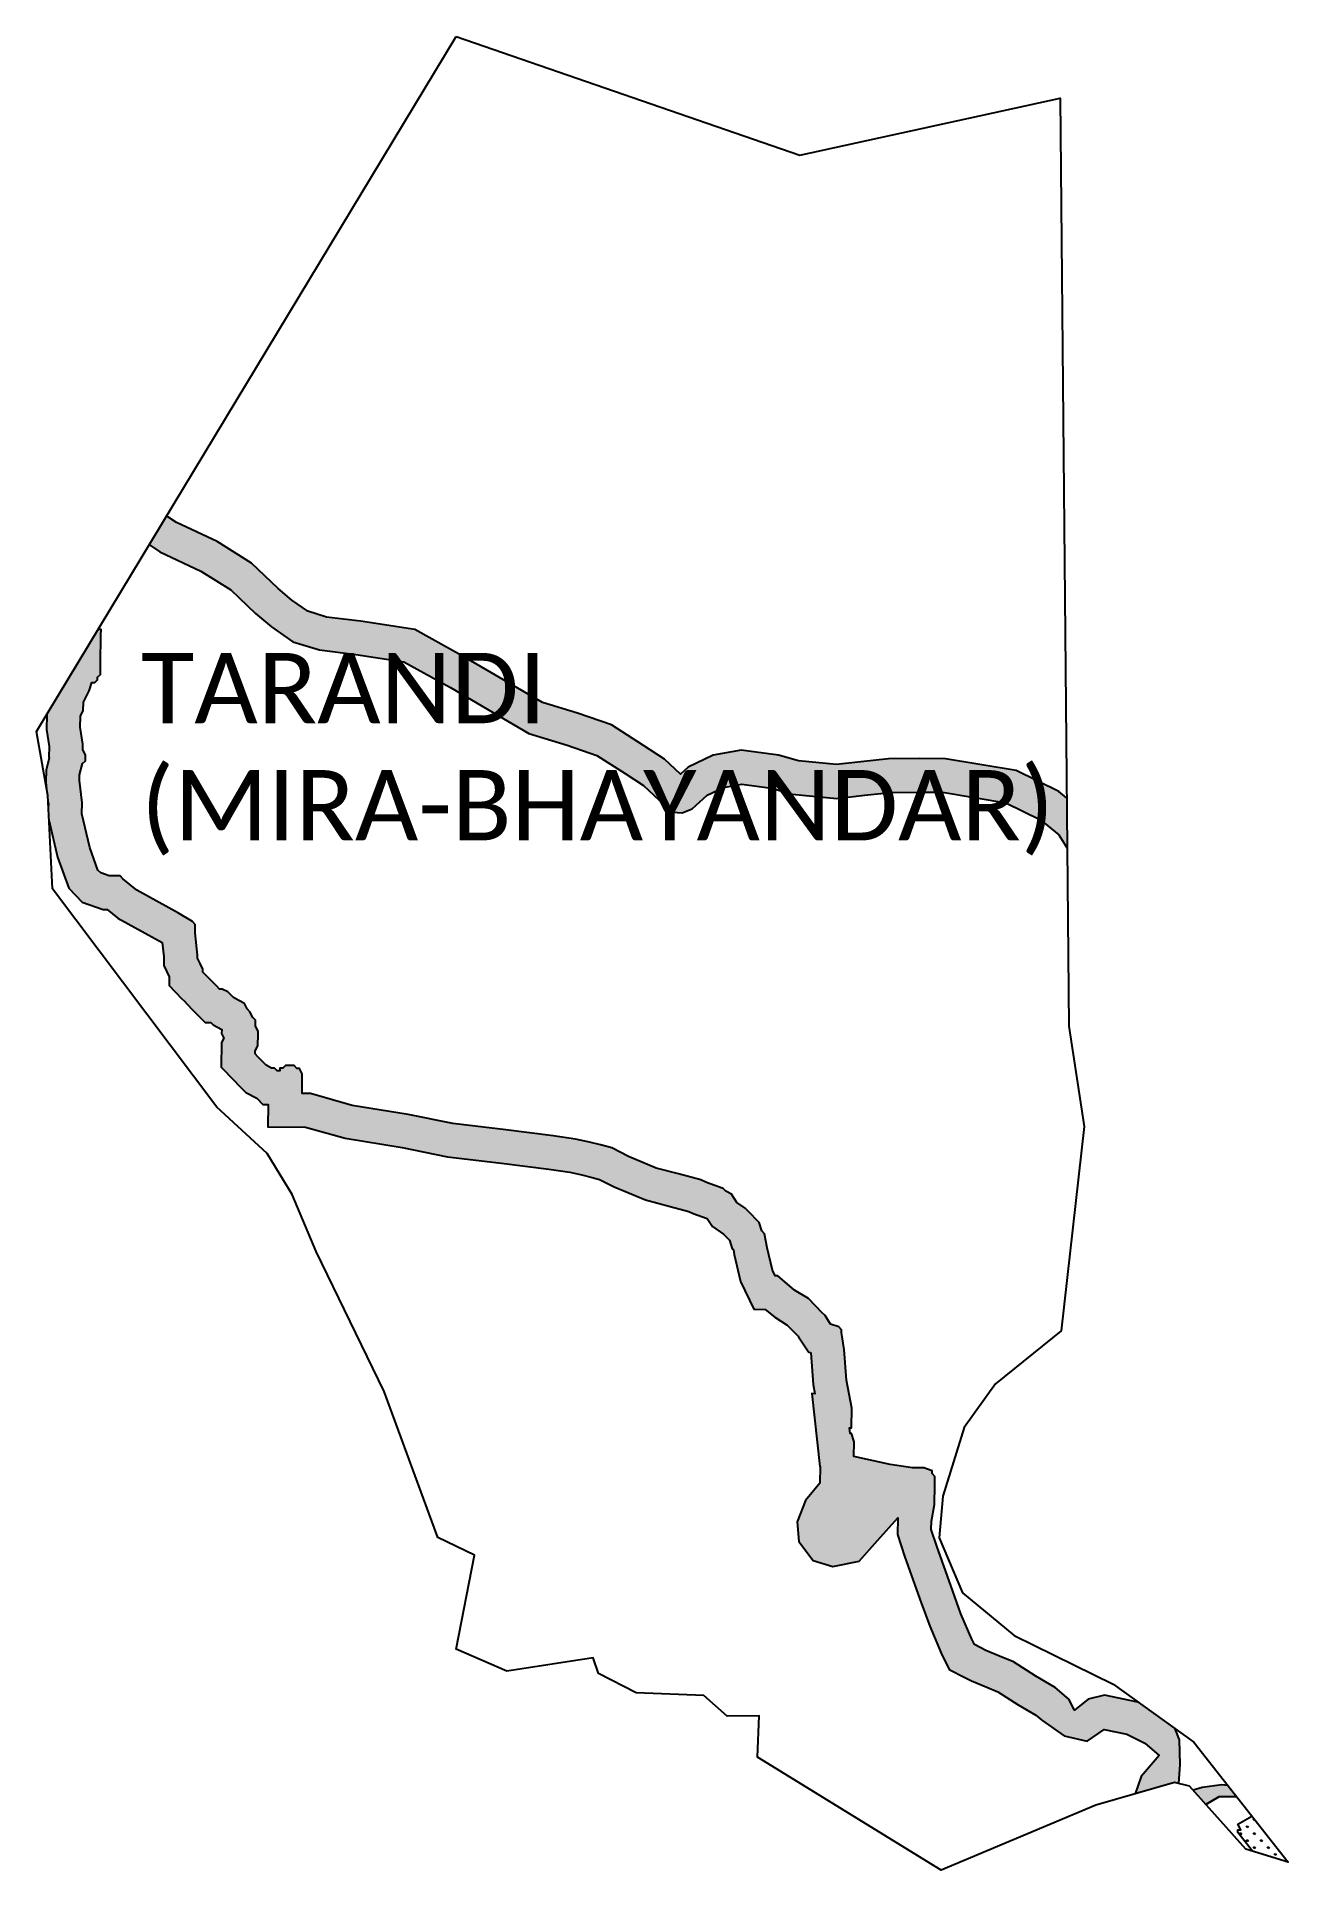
# Model space of a CAD drawing. Header units: metres. Extents: x 268261 to 270041, y 2134369 to 2136978.
import ezdxf

# ---------------------------------------------------------------- set-up
doc = ezdxf.new("R2010")
doc.units = ezdxf.units.M
doc.layers.add('MANGROOVE BUFFER ZONE', color=120, linetype='Continuous')
doc.layers.add('VILLAGE NAME', color=250, linetype='Continuous')

msp = doc.modelspace()

# ---------------------------------------------------------------- hatches: boundary and pattern name
at = {"layer": 'MANGROOVE BUFFER ZONE'}
h = msp.add_hatch(dxfattribs=at)
h.set_pattern_fill('GRASS', color=256, scale=0.59672345, angle=-0.7340003)
h.paths.add_polyline_path([(269967.7, 2134474), (269955.4, 2134489.6), (269946.5, 2134490.7), (269918.6, 2134487.1), (269905.9, 2134483), (269923.9, 2134462.9), (269942.6, 2134473.8)])
h.paths.add_polyline_path([(269726.5, 2135823.4), (269725.9, 2135895.1), (269714.8, 2135904.1), (269654.2, 2135934.1), (269553.8, 2135950.8), (269516.6, 2135951.3), (269472.3, 2135950.5), (269433.1, 2135946.2), (269398.5, 2135942.4), (269344.5, 2135947.6), (269315.8, 2135956), (269262.7, 2135962.8), (269223.2, 2135955.8), (269187.7, 2135938.9), (269176.6, 2135929), (269153.7, 2135950.3), (269124.1, 2135969.8), (269078.7, 2135999), (269030, 2136015.6), (268980.3, 2136030.9), (268872.9, 2136093.4), (268798.6, 2136134.8), (268721.5, 2136146.5), (268673.3, 2136152.4), (268646.5, 2136160.6), (268624, 2136176.3), (268604.1, 2136193.1), (268566.4, 2136229.1), (268517.4, 2136259.8), (268459.6, 2136287), (268445.9, 2136296), (268421.1, 2136255), (268436.1, 2136245.2), (268494.4, 2136217.8), (268536.9, 2136191.1), (268572.1, 2136157.5), (268594.9, 2136138.3), (268625.4, 2136117), (268663.3, 2136105.5), (268714.9, 2136099.1), (268782.9, 2136088.8), (268849.3, 2136051.9), (268960.9, 2135986.8), (269015.3, 2135970.1), (269057.7, 2135955.6), (269098, 2135929.7), (269124, 2135912.5), (269146.3, 2135891.8), (269165.8, 2135874.7), (269178.9, 2135873.7), (269193.3, 2135879.7), (269214.5, 2135898.7), (269237.9, 2135909.9), (269263.8, 2135914.4), (269306, 2135909), (269335.4, 2135900.4), (269398.9, 2135894.3), (269438.3, 2135898.7), (269475.3, 2135902.7), (269516.7, 2135903.4), (269549.5, 2135903), (269639.4, 2135888), (269688.7, 2135863.6), (269714.7, 2135842.4)])
h.paths.add_polyline_path([(268277.4, 2135882.5), (268278.4, 2135861.8), (268290.5, 2135810.7), (268306.5, 2135766.4), (268325.5, 2135746.8), (268355.4, 2135736.4), (268361.3, 2135736.4), (268376.4, 2135724), (268439.5, 2135689.3), (268441.8, 2135668.8), (268441.6, 2135656.5), (268449.4, 2135640.5), (268449.2, 2135628), (268467, 2135609.8), (268470.9, 2135605.7), (268474.8, 2135601.7), (268482.7, 2135593.7), (268500.4, 2135575.4), (268508.4, 2135575.3), (268511.8, 2135571.9), (268524, 2135565.6), (268523.9, 2135560), (268527.1, 2135553.3), (268523.8, 2135546.8), (268523.3, 2135511.7), (268541.1, 2135493.4), (268548.9, 2135485.4), (268558.3, 2135475.8), (268574.1, 2135467.6), (268582.5, 2135459), (268590.3, 2135458.9), (268589.8, 2135427.1), (268643.4, 2135426.4), (268699.4, 2135410.7), (268780.5, 2135397.4), (268845.1, 2135384.5), (268922.1, 2135375.4), (268989.2, 2135366.6), (269019.1, 2135362.5), (269036.1, 2135358.8), (269050.8, 2135355), (269061.6, 2135352.1), (269082.4, 2135341.4), (269126.8, 2135322.9), (269161.7, 2135313.7), (269188.3, 2135306.7), (269194.6, 2135303.5), (269214.5, 2135296.6), (269222, 2135285.1), (269237.8, 2135274.3), (269246.2, 2135265.6), (269250.1, 2135253.6), (269251.8, 2135251.9), (269253, 2135245.1), (269262, 2135206.9), (269281.1, 2135167.5), (269297.3, 2135167.3), (269310.6, 2135156), (269328.4, 2135145), (269344, 2135129), (269344.6, 2135128.4), (269358.7, 2135106.6), (269361.8, 2135105.5), (269365.3, 2135060.2), (269367.7, 2135047.3), (269363.3, 2135047.4), (269375, 2134943.5), (269375.3, 2134943.5), (269375, 2134920), (269354.5, 2134895.5), (269342.4, 2134864.9), (269344.9, 2134836.9), (269365.5, 2134810.1), (269393.4, 2134801.3), (269430.8, 2134809.2), (269456.8, 2134838.3), (269485.8, 2134870.6), (269485.5, 2134846.9), (269495.7, 2134814.7), (269519.1, 2134749.9), (269531.1, 2134716.6), (269547.5, 2134678.3), (269558.8, 2134655), (269580.9, 2134643.6), (269590.6, 2134638.6), (269612.2, 2134629.6), (269628.1, 2134623), (269656.8, 2134604.5), (269682.1, 2134589.7), (269690.7, 2134582.5), (269722.3, 2134560.4), (269755, 2134553), (269779.4, 2134569.5), (269811.5, 2134562.7), (269837.1, 2134550), (269857.4, 2134532.4), (269831.8, 2134502.8), (269823.5, 2134478.1), (269823.5, 2134478), (269879.5, 2134494.2), (269885.3, 2134492.7), (269887.6, 2134519.5), (269886.6, 2134554.9), (269880.5, 2134570.2), (269828.6, 2134607.7), (269827.4, 2134608.3), (269779.9, 2134618.3), (269756.7, 2134612.8), (269737, 2134596.8), (269729.2, 2134612.8), (269709.5, 2134629), (269681.9, 2134645.3), (269650.3, 2134665.6), (269630.6, 2134673.8), (269610.8, 2134682), (269602.9, 2134686.1), (269595, 2134690.2), (269591.1, 2134698.2), (269575.6, 2134734.2), (269564.1, 2134766.2), (269541.1, 2134830.1), (269533.4, 2134854.1), (269533.6, 2134866), (269537.8, 2134889.8), (269538.2, 2134917.7), (269538.4, 2134929.6), (269534.4, 2134933.6), (269534.5, 2134937.6), (269522.6, 2134941.8), (269506.7, 2134942), (269474.9, 2134946.3), (269423.4, 2134958.1), (269423.6, 2134978.8), (269419.8, 2134990.8), (269417.8, 2134990.8), (269416.9, 2134998.8), (269419.9, 2134998.8), (269420.3, 2135026.6), (269412.8, 2135066.5), (269409.4, 2135110.3), (269405.7, 2135134.2), (269405.8, 2135138.2), (269401.8, 2135142.2), (269390, 2135146.4), (269382.2, 2135158.4), (269378.2, 2135162.4), (269358.6, 2135182.6), (269338.9, 2135194.8), (269315.3, 2135215), (269311.3, 2135215), (269307.4, 2135223), (269299.9, 2135255), (269296.1, 2135274.9), (269292.2, 2135278.9), (269288.4, 2135290.9), (269272.7, 2135307), (269268.8, 2135311.1), (269256.9, 2135319.2), (269249.1, 2135331.2), (269241.2, 2135335.3), (269237.3, 2135339.3), (269213.5, 2135347.6), (269205.6, 2135351.7), (269173.9, 2135360), (269142.2, 2135368.4), (269102.6, 2135384.8), (269078.9, 2135397), (269063, 2135401.2), (269047.2, 2135405.4), (269027.3, 2135409.6), (268995.6, 2135414), (268928.1, 2135422.8), (268852.6, 2135431.8), (268789.1, 2135444.5), (268709.7, 2135457.5), (268650.2, 2135474.2), (268638.3, 2135474.3), (268638.4, 2135478.3), (268638.4, 2135482.3), (268638.5, 2135486.2), (268638.7, 2135502.2), (268634.8, 2135510.2), (268630.8, 2135510.2), (268626.9, 2135514.2), (268615, 2135514.4), (268610.9, 2135510.5), (268606.9, 2135510.5), (268606.9, 2135506.5), (268602.9, 2135506.6), (268599, 2135510.6), (268595, 2135510.7), (268587.1, 2135514.8), (268583.2, 2135518.8), (268575.3, 2135526.8), (268571.4, 2135530.9), (268571.5, 2135534.8), (268575.5, 2135542.8), (268575.6, 2135546.7), (268575.7, 2135554.7), (268575.8, 2135562.6), (268571.9, 2135570.6), (268572, 2135578.6), (268568.1, 2135582.6), (268564.2, 2135590.6), (268560.3, 2135594.7), (268556.4, 2135602.7), (268548.5, 2135606.8), (268540.6, 2135610.8), (268532.8, 2135618.9), (268524.8, 2135623), (268520.9, 2135623), (268516.9, 2135627.1), (268509.1, 2135635.1), (268505.2, 2135639.1), (268501.2, 2135643.2), (268497.3, 2135647.2), (268497.4, 2135651.2), (268493.5, 2135659.2), (268489.6, 2135667.2), (268489.7, 2135671.2), (268486.1, 2135703), (268486.2, 2135715), (268482.3, 2135719), (268462.6, 2135731.2), (268403.3, 2135763.8), (268383.6, 2135780), (268379.7, 2135784), (268371.8, 2135784.1), (268363.8, 2135784.2), (268351.9, 2135788.3), (268348, 2135792.4), (268336.5, 2135824.3), (268325.2, 2135872.2), (268325.4, 2135888.1), (268321.8, 2135920), (268321.9, 2135928), (268326.1, 2135943.8), (268330.1, 2135947.8), (268330.2, 2135955.7), (268326.3, 2135963.7), (268326.4, 2135971.7), (268322.8, 2135995.6), (268323, 2136011.5), (268327, 2136019.4), (268327.2, 2136031.3), (268335.4, 2136047.2), (268339.5, 2136059), (268343.5, 2136059), (268347.5, 2136062.9), (268347.5, 2136066.9), (268351.6, 2136070.8), (268351.6, 2136074.8), (268351.7, 2136078.8), (268351.8, 2136086.7), (268352.3, 2136126.5), (268352.4, 2136134.5), (268348.4, 2136134.5), (268275.1, 2136013), (268274.9, 2135992.2), (268278.5, 2135968.3), (268278.3, 2135953), (268278.8, 2135952.1), (268274.1, 2135934.5), (268273.9, 2135917.6), (268277.5, 2135885.8)])
h = msp.add_hatch(dxfattribs=at)
h.set_pattern_fill('GRASS', color=256, scale=0.55)
h.paths.add_polyline_path([(269989.5, 2134446.3), (269969.6, 2134434.7), (269973.5, 2134426.7), (269969.5, 2134426.7), (269969.5, 2134422.8), (269990.2, 2134396.2), (270041.2, 2134380.7)])

# ---------------------------------------------------------------- linework, layer by layer
at = {"color": 3}
msp.add_lwpolyline([(268857.3, 2136978.2), (269346.2, 2136809.5), (269716.8, 2136890.9), (269728.8, 2135570.4), (269751, 2135427.5), (269717.9, 2135136.5), (269624.7, 2135061.5), (269580.2, 2134999.2), (269549.8, 2134901.5), (269544.7, 2134842.3), (269577.7, 2134763.7), (269651.1, 2134703.2), (269792.1, 2134634), (269906.7, 2134551.3), (270041.2, 2134380.7), (269980.8, 2134399), (269900.7, 2134488.9), (269879.5, 2134494.2), (269767.5, 2134461.8), (269547.5, 2134369.1), (269286, 2134530.3), (269288.3, 2134588.7), (269242.8, 2134588.2), (269209.9, 2134617.7), (269113.7, 2134621.7), (269060.2, 2134649.3), (269052.6, 2134671.3), (268929.4, 2134652.3), (268857.6, 2134683.7), (268883.6, 2134817.7), (268831.3, 2134842.8), (268754.9, 2135050.3), (268658.4, 2135249.5), (268624.2, 2135330.9), (268588.8, 2135389), (268517.2, 2135454.8), (268283.1, 2135765.7), (268276.7, 2135898.4), (268260.8, 2135989.3), (268857.3, 2136978.2)], dxfattribs=at)
at = {"layer": 'MANGROOVE BUFFER ZONE'}
for points in [[(269725.9, 2135895.1), (269714.8, 2135904.1), (269654.2, 2135934.1), (269553.8, 2135950.8), (269516.6, 2135951.3), (269472.3, 2135950.5), (269433.1, 2135946.2), (269398.5, 2135942.4), (269344.5, 2135947.6), (269315.8, 2135956), (269262.7, 2135962.8), (269223.2, 2135955.8), (269187.7, 2135938.9), (269176.6, 2135929), (269153.7, 2135950.3), (269124.1, 2135969.8), (269078.7, 2135999), (269030, 2136015.6), (268980.3, 2136030.9), (268872.9, 2136093.4), (268798.6, 2136134.8), (268721.5, 2136146.5), (268673.3, 2136152.4), (268646.5, 2136160.6), (268624, 2136176.3), (268604.1, 2136193.1), (268566.4, 2136229.1), (268517.4, 2136259.8), (268459.6, 2136287), (268445.9, 2136296)], [(268421.1, 2136255), (268436.1, 2136245.2), (268494.4, 2136217.8), (268536.9, 2136191.1), (268572.1, 2136157.5), (268594.9, 2136138.3), (268625.4, 2136117), (268663.3, 2136105.5), (268714.9, 2136099.1), (268782.9, 2136088.8), (268849.3, 2136051.9), (268960.9, 2135986.8), (269015.3, 2135970.1), (269057.7, 2135955.6), (269098, 2135929.7), (269124, 2135912.5), (269146.3, 2135891.8), (269165.8, 2135874.7), (269178.9, 2135873.7), (269193.3, 2135879.7), (269214.5, 2135898.7), (269237.9, 2135909.9), (269263.8, 2135914.4), (269306, 2135909), (269335.4, 2135900.4), (269398.9, 2135894.3), (269438.3, 2135898.7), (269475.3, 2135902.7), (269516.7, 2135903.4), (269549.5, 2135903), (269639.4, 2135888), (269688.7, 2135863.6), (269714.7, 2135842.4), (269726.5, 2135823.4)], [(269828.6, 2134607.7), (269827.4, 2134608.3), (269779.9, 2134618.3), (269756.7, 2134612.8), (269737, 2134596.8), (269729.2, 2134612.8), (269709.5, 2134629), (269681.9, 2134645.3), (269650.3, 2134665.6), (269630.6, 2134673.8), (269610.8, 2134682), (269602.9, 2134686.1), (269595, 2134690.2), (269591.1, 2134698.2), (269575.6, 2134734.2), (269564.1, 2134766.2), (269541.1, 2134830.1), (269533.4, 2134854.1), (269533.6, 2134866), (269537.8, 2134889.8), (269538.2, 2134917.7), (269538.4, 2134929.6), (269534.4, 2134933.6), (269534.5, 2134937.6), (269522.6, 2134941.8), (269506.7, 2134942), (269474.9, 2134946.3), (269423.4, 2134958.1), (269423.6, 2134978.8), (269419.8, 2134990.8), (269417.8, 2134990.8), (269416.9, 2134998.8), (269419.9, 2134998.8), (269420.3, 2135026.6), (269412.8, 2135066.5), (269409.4, 2135110.3), (269405.7, 2135134.2), (269405.8, 2135138.2), (269401.8, 2135142.2), (269390, 2135146.4), (269382.2, 2135158.4), (269378.2, 2135162.4), (269358.6, 2135182.6), (269338.9, 2135194.8), (269315.3, 2135215), (269311.3, 2135215), (269307.4, 2135223), (269299.9, 2135255), (269296.1, 2135274.9), (269292.2, 2135278.9), (269288.4, 2135290.9), (269272.7, 2135307), (269268.8, 2135311.1), (269256.9, 2135319.2), (269249.1, 2135331.2), (269241.2, 2135335.3), (269237.3, 2135339.3), (269213.5, 2135347.6), (269205.6, 2135351.7), (269173.9, 2135360), (269142.2, 2135368.4), (269102.6, 2135384.8), (269078.9, 2135397), (269063, 2135401.2), (269047.2, 2135405.4), (269027.3, 2135409.6), (268995.6, 2135414), (268928.1, 2135422.8), (268852.6, 2135431.8), (268789.1, 2135444.5), (268709.7, 2135457.5), (268650.2, 2135474.2), (268638.3, 2135474.3), (268638.4, 2135478.3), (268638.4, 2135482.3), (268638.5, 2135486.2), (268638.7, 2135502.2), (268634.8, 2135510.2), (268630.8, 2135510.2), (268626.9, 2135514.2), (268615, 2135514.4), (268610.9, 2135510.5), (268606.9, 2135510.5), (268606.9, 2135506.5), (268602.9, 2135506.6), (268599, 2135510.6), (268595, 2135510.7), (268587.1, 2135514.8), (268583.2, 2135518.8), (268575.3, 2135526.8), (268571.4, 2135530.9), (268571.5, 2135534.8), (268575.5, 2135542.8), (268575.6, 2135546.7), (268575.7, 2135554.7), (268575.8, 2135562.6), (268571.9, 2135570.6), (268572, 2135578.6), (268568.1, 2135582.6), (268564.2, 2135590.6), (268560.3, 2135594.7), (268556.4, 2135602.7), (268548.5, 2135606.8), (268540.6, 2135610.8), (268532.8, 2135618.9), (268524.8, 2135623), (268520.9, 2135623), (268516.9, 2135627.1), (268509.1, 2135635.1), (268505.2, 2135639.1), (268501.2, 2135643.2), (268497.3, 2135647.2), (268497.4, 2135651.2), (268493.5, 2135659.2), (268489.6, 2135667.2), (268489.7, 2135671.2), (268486.1, 2135703), (268486.2, 2135715), (268482.3, 2135719), (268462.6, 2135731.2), (268403.3, 2135763.8), (268383.6, 2135780), (268379.7, 2135784), (268371.8, 2135784.1), (268363.8, 2135784.2), (268351.9, 2135788.3), (268348, 2135792.4), (268336.5, 2135824.3), (268325.2, 2135872.2), (268325.4, 2135888.1), (268321.8, 2135920), (268321.9, 2135928), (268326.1, 2135943.8), (268330.1, 2135947.8), (268330.2, 2135955.7), (268326.3, 2135963.7), (268326.4, 2135971.7), (268322.8, 2135995.6), (268323, 2136011.5), (268327, 2136019.4), (268327.2, 2136031.3), (268335.4, 2136047.2), (268339.5, 2136059), (268343.5, 2136059), (268347.5, 2136062.9), (268347.5, 2136066.9), (268351.6, 2136070.8), (268351.6, 2136074.8), (268351.7, 2136078.8), (268351.8, 2136086.7), (268352.3, 2136126.5), (268352.4, 2136134.5), (268348.4, 2136134.5)], [(268275.1, 2136013), (268274.9, 2135992.2), (268278.5, 2135968.3), (268278.3, 2135953), (268278.8, 2135952.1), (268274.1, 2135934.5), (268273.9, 2135917.6), (268275, 2135908)], [(268277.1, 2135888.9), (268277.5, 2135885.8), (268277.4, 2135882.5)], [(268278.4, 2135861.8), (268290.5, 2135810.7), (268306.5, 2135766.4), (268325.5, 2135746.8), (268355.4, 2135736.4), (268361.3, 2135736.4), (268376.4, 2135724), (268439.5, 2135689.3), (268441.8, 2135668.8), (268441.6, 2135656.5), (268449.4, 2135640.5), (268449.2, 2135628), (268467, 2135609.8), (268470.9, 2135605.7), (268474.8, 2135601.7), (268482.7, 2135593.7), (268500.4, 2135575.4), (268508.4, 2135575.3), (268511.8, 2135571.9), (268524, 2135565.6), (268523.9, 2135560), (268527.1, 2135553.3), (268523.8, 2135546.8), (268523.3, 2135511.7), (268541.1, 2135493.4), (268548.9, 2135485.4), (268558.3, 2135475.8), (268574.1, 2135467.6), (268582.5, 2135459), (268590.3, 2135458.9), (268589.8, 2135427.1), (268643.4, 2135426.4), (268699.4, 2135410.7), (268780.5, 2135397.4), (268845.1, 2135384.5), (268922.1, 2135375.4), (268989.2, 2135366.6), (269019.1, 2135362.5), (269036.1, 2135358.8), (269050.8, 2135355), (269061.6, 2135352.1), (269082.4, 2135341.4), (269126.8, 2135322.9), (269161.7, 2135313.7), (269188.3, 2135306.7), (269194.6, 2135303.5), (269214.5, 2135296.6), (269222, 2135285.1), (269237.8, 2135274.3), (269246.2, 2135265.6), (269250.1, 2135253.6), (269251.8, 2135251.9), (269253, 2135245.1), (269262, 2135206.9), (269281.1, 2135167.5), (269297.3, 2135167.3), (269310.6, 2135156), (269328.4, 2135145), (269344, 2135129), (269344.6, 2135128.4), (269358.7, 2135106.6), (269361.8, 2135105.5), (269365.3, 2135060.2), (269367.7, 2135047.3), (269363.3, 2135047.4), (269375, 2134943.5), (269375.3, 2134943.5), (269375, 2134920), (269354.5, 2134895.5), (269342.4, 2134864.9), (269344.9, 2134836.9), (269365.5, 2134810.1), (269393.4, 2134801.3), (269430.8, 2134809.2), (269456.8, 2134838.3), (269485.8, 2134870.6), (269485.5, 2134846.9), (269495.7, 2134814.7), (269519.1, 2134749.9), (269531.1, 2134716.6), (269547.5, 2134678.3), (269558.8, 2134655), (269580.9, 2134643.6), (269590.6, 2134638.6), (269612.2, 2134629.6), (269628.1, 2134623), (269656.8, 2134604.5), (269682.1, 2134589.7), (269690.7, 2134582.5), (269722.3, 2134560.4), (269755, 2134553), (269779.4, 2134569.5), (269811.5, 2134562.7), (269837.1, 2134550), (269857.4, 2134532.4), (269831.8, 2134502.8), (269823.5, 2134478.1), (269823.5, 2134478)], [(269885.3, 2134492.7), (269887.6, 2134519.5), (269886.6, 2134554.9), (269880.5, 2134570.2)], [(269955.4, 2134489.6), (269946.5, 2134490.7), (269918.6, 2134487.1), (269905.9, 2134483)], [(269923.9, 2134462.9), (269942.6, 2134473.8), (269967.7, 2134474)], [(269967.7, 2134474), (269942.6, 2134473.8), (269923.9, 2134462.9)], [(269990.2, 2134396.2), (269969.5, 2134422.8), (269969.5, 2134426.7), (269973.5, 2134426.7), (269969.6, 2134434.7), (269989.5, 2134446.3)]]:
    msp.add_lwpolyline(points, dxfattribs=at)

# ---------------------------------------------------------------- texts
at = {"layer": 'VILLAGE NAME', "insert": (268409.1, 2136101.3), "char_height": 100, "attachment_point": 1}
msp.add_mtext_dynamic_manual_height_columns('{\\fCalibri|b0|i0|c0|p34;TARANDI (MIRA-BHAYANDAR)}', width=1449.11, gutter_width=643.2, heights=[0], dxfattribs=at)

doc.saveas('drawing.dxf')
